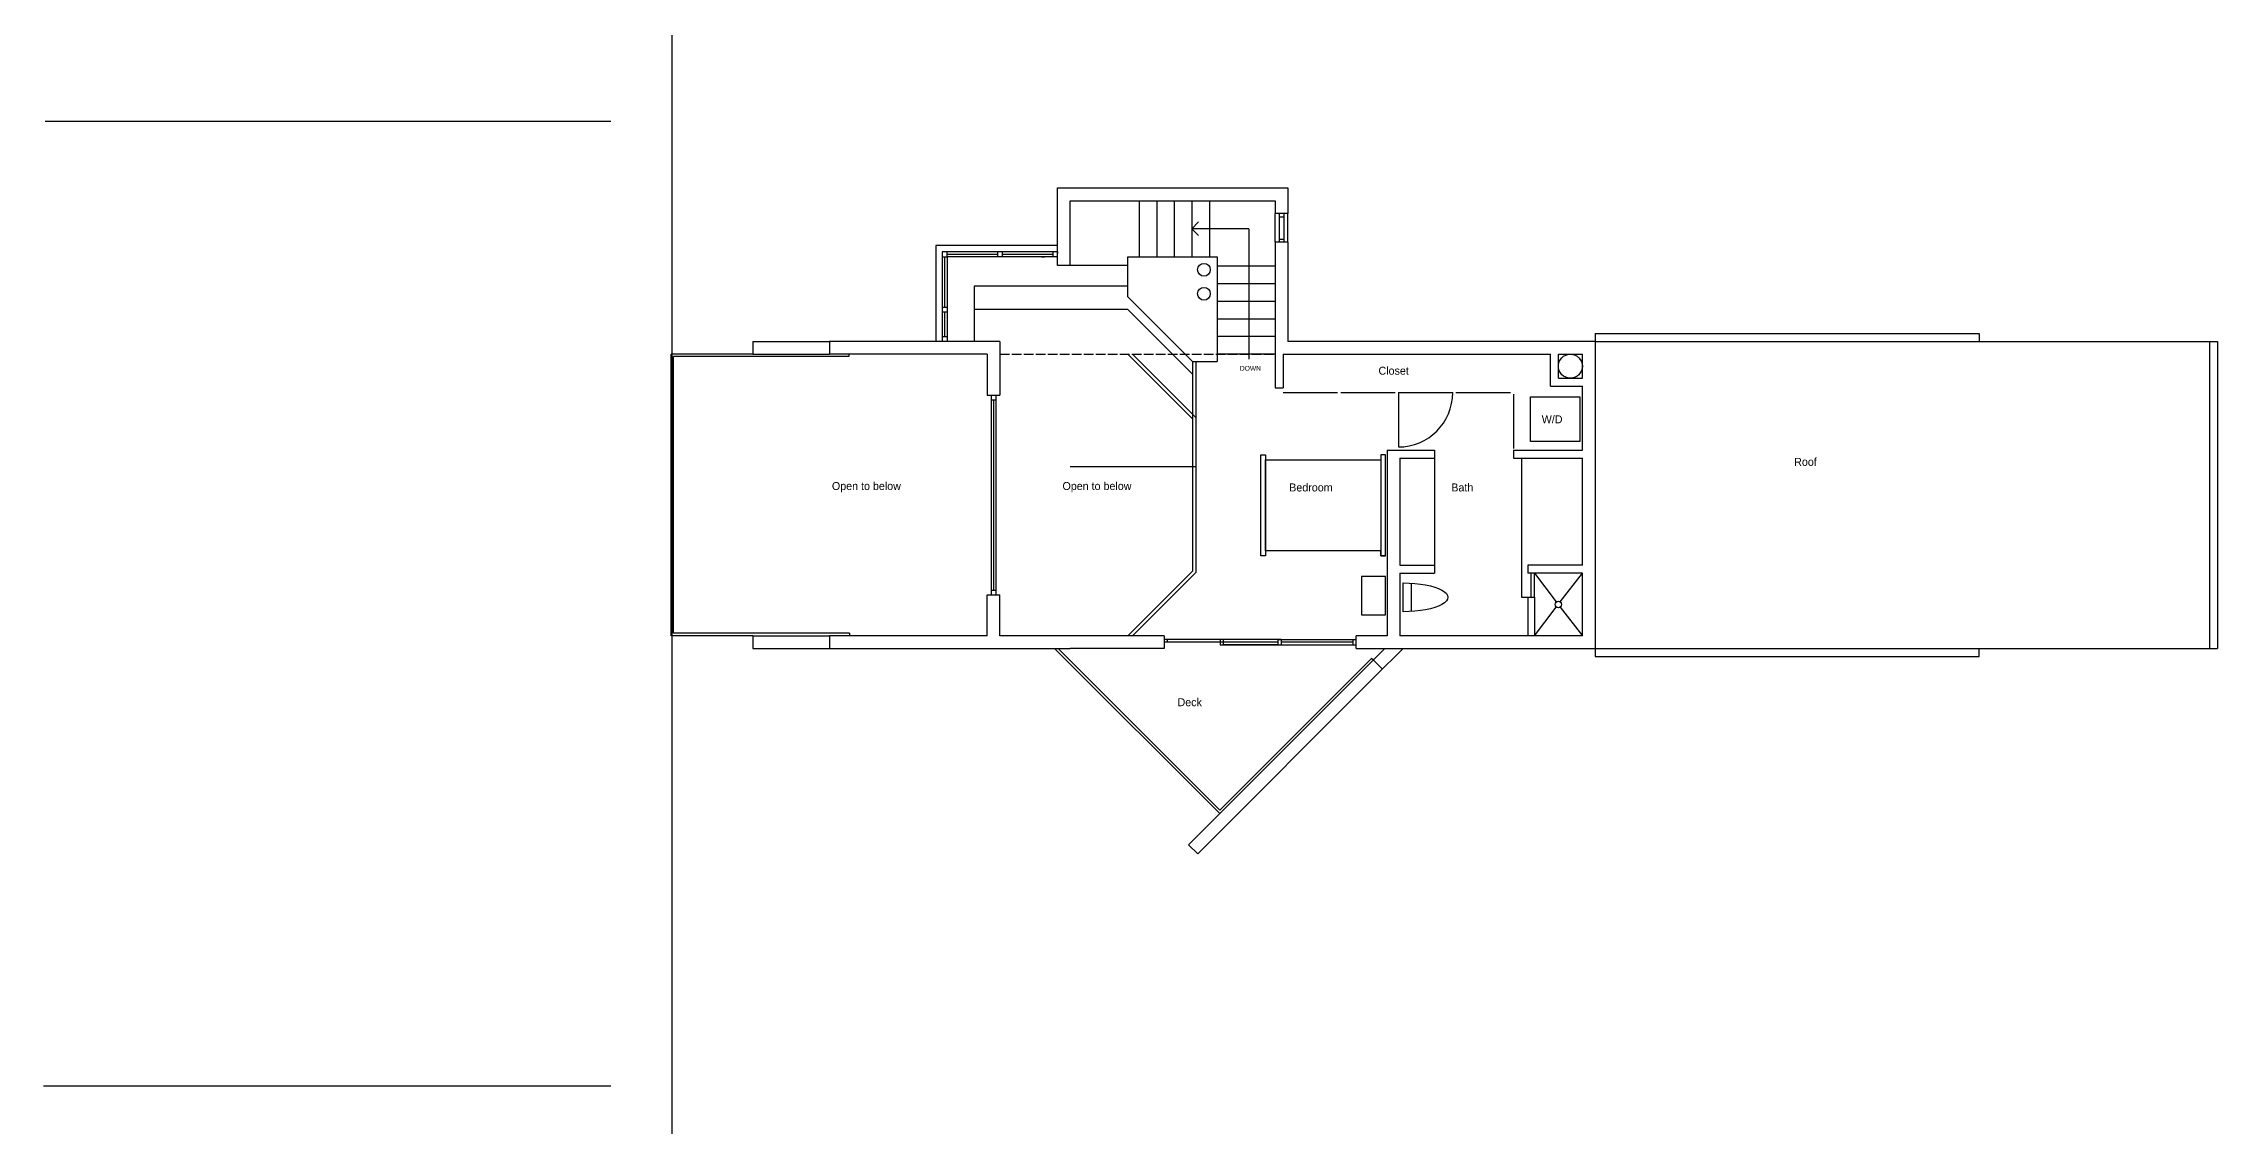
# Model space of a CAD drawing. Header units: inches. Extents: x -16498 to 2265, y 602 to 7454.
# Drawn here: x -5707 to -4348, y 1986 to 2663 of the extents above; entities that cross this region are included whole.
import ezdxf

# ---------------------------------------------------------------- set-up
doc = ezdxf.new("R2010")
doc.units = ezdxf.units.IN
doc.header["$LTSCALE"] = 0.5
doc.header["$MEASUREMENT"] = 0
doc.linetypes.add('ACAD_ISO02W100', pattern=[15, 12, -3])
for name, color, linetype in [('A-doors', 254, 'Continuous'), ('A-Elev-North', 7, 'Continuous'), ('A-Elev-South', 7, 'Continuous'), ('A-fixtures', 140, 'Continuous'), ('A-furniture', 33, 'Continuous'), ('A-glazing', 252, 'Continuous'), ('A-millwork', 252, 'Continuous'), ('A-roof', 253, 'Continuous'), ('A-soffit', 251, 'ACAD_ISO02W100'), ('A-stairs', 252, 'Continuous'), ('A-text', 254, 'Continuous'), ('A-walls', 7, 'Continuous')]:
    doc.layers.add(name, color=color, linetype=linetype)

msp = doc.modelspace()

# ---------------------------------------------------------------- linework, layer by layer
at = {"layer": 'A-doors'}
for p, q in [((-5117.4, 2443), (-5109.4, 2443)), ((-5114.9, 2443), (-5114.9, 2318)), ((-5114.9, 2440), (-5111.9, 2440)), ((-5111.9, 2443), (-5111.9, 2318)), ((-5114.9, 2321), (-5111.9, 2321))]:
    msp.add_line(p, q, dxfattribs=at)
msp.add_arc((-4860.4, 2444.5), 34, 270, 0, dxfattribs=at)
at = {"layer": 'A-Elev-North'}
for p, q in [((-5706, 2614.2), (-5352.5, 2614.2)), ((-5073.4, 2532.5), (-5073.4, 2531.5)), ((-5707.1, 2010.9), (-5352.5, 2010.9))]:
    msp.add_line(p, q, dxfattribs=at)
at = {"layer": 'A-Elev-North', "color": 253}
for p, q in [((-5149.4, 2536.5), (-5149.4, 2476.5)), ((-5073.4, 2536.5), (-5149.4, 2536.5)), ((-5029.5, 2524), (-5065.4, 2524)), ((-5029.5, 2511), (-5125.4, 2511)), ((-5125.4, 2511), (-5125.4, 2476.5)), ((-5125.4, 2511), (-5125.4, 2476.5))]:
    msp.add_line(p, q, dxfattribs=at)
at = {"layer": 'A-Elev-North', "color": 252}
for p, q in [((-5110.9, 2532.5), (-5110.9, 2529.5)), ((-5107.9, 2532.5), (-5107.9, 2529.5))]:
    msp.add_line(p, q, dxfattribs=at)
at = {"layer": 'A-Elev-South', "color": 253}
for p, q in [((-5263.9, 2476.5, -4869.3), (-5215.9, 2476.5, -4869.3)), ((-5263.9, 2468.5, -4869.3), (-5215.9, 2468.5, -4869.3)), ((-5263.9, 2292.5, -4869.3), (-5215.9, 2292.5, -4869.3)), ((-5263.9, 2284.5, -4869.3), (-5215.9, 2284.5, -4869.3)), ((-4935.7, 2286.7), (-4969.8, 2286.7))]:
    msp.add_line(p, q, dxfattribs=at)
at = {"layer": 'A-Elev-South', "color": 7}
msp.add_line((-5215.9, 2284.5, -4869.3), (-5065.4, 2284.5), dxfattribs=at)
at = {"layer": 'A-Elev-South', "color": 250}
msp.add_line((-4935.7, 2290.2), (-4969.8, 2290.2), dxfattribs=at)
at = {"layer": 'A-Elev-South', "color": 251}
for p in [(-4935.7, 2290.2), (-4933.7, 2290.2)]:
    msp.add_line(p, (-4886.8, 2290.2), dxfattribs=at)
at = {"layer": 'A-fixtures'}
for p, q in [((-4857.4, 2307.5), (-4857.4, 2325.5)), ((-4852.4, 2325.3), (-4852.4, 2307.6))]:
    msp.add_line(p, q, dxfattribs=at)
msp.add_lwpolyline([(-4746.9, 2441.9), (-4746.9, 2413.9), (-4777.9, 2413.9), (-4777.9, 2441.9), (-4746.9, 2441.9)], dxfattribs=at)
for centre, radius in [((-4752.9, 2461), 7.5), ((-4760.4, 2312), 2)]:
    msp.add_circle(centre, radius, dxfattribs=at)
at = {"layer": 'A-fixtures', "extrusion": (0, 0, -1)}
msp.add_ellipse((-4857.4, 2316.5), major_axis=(-28, 0), ratio=0.321429, start_param=1.570796, end_param=4.712389, dxfattribs=at)
at = {"layer": 'A-furniture'}
for points in [[(-4868.4, 2342.5), (-4868.4, 2405.5), (-4871.4, 2405.5), (-4871.4, 2342.5), (-4868.4, 2342.5), (-4871.4, 2342.5), (-4871.4, 2345.5), (-4943.4, 2345.5), (-4943.4, 2342.5), (-4943.4, 2342.5), (-4946.4, 2342.5), (-4946.4, 2405.5), (-4943.4, 2405.5), (-4943.4, 2402.5), (-4943.4, 2345.5), (-4943.4, 2402.5), (-4871.4, 2402.5)], [(-4883.4, 2329.5), (-4883.4, 2305.5), (-4868.4, 2305.5), (-4868.4, 2329.5), (-4883.4, 2329.5)]]:
    msp.add_lwpolyline(points, dxfattribs=at)
at = {"layer": 'A-glazing'}
for p, q in [((-4934.9, 2556.5), (-4934.9, 2538.5)), ((-4934.9, 2554.5), (-4931.9, 2554.5)), ((-4931.9, 2556.5), (-4931.9, 2538.5)), ((-5145.4, 2532.5), (-5145.4, 2529.5)), ((-5073.4, 2532.5), (-5145.4, 2532.5)), ((-5145.4, 2529.5), (-5142.4, 2529.5)), ((-5145.4, 2529.5), (-5145.4, 2476.5)), ((-5143.9, 2498), (-5143.9, 2529.5)), ((-5142.4, 2529.5), (-5142.4, 2532.5)), ((-5142.4, 2531), (-5110.9, 2531)), ((-5142.4, 2529.5), (-5142.4, 2476.5)), ((-5073.4, 2529.5), (-5142.4, 2529.5)), ((-5107.9, 2531), (-5076.4, 2531)), ((-5081.4, 2532.5), (-5083.4, 2532.5)), ((-5083.4, 2529.5), (-5081.4, 2529.5)), ((-5076.4, 2532.5), (-5076.4, 2529.5)), ((-4934.9, 2540.5), (-4931.9, 2540.5)), ((-5145.4, 2498), (-5142.4, 2498)), ((-5145.4, 2495), (-5142.4, 2495)), ((-5143.9, 2479.5), (-5143.9, 2495)), ((-5145.4, 2479.5), (-5142.4, 2479.5)), ((-5263.9, 2468.5, -4869.3), (-5313.4, 2468.5)), ((-4972, 2181.2), (-5075.2, 2284.4)), ((-5006.8, 2290.2), (-5006.8, 2288.5)), ((-5004.8, 2290.2), (-5004.8, 2288.5)), ((-4971.8, 2290.2), (-4971.8, 2286.7)), ((-4971.8, 2286.7), (-4886.8, 2286.7)), ((-4969.8, 2290.2), (-4969.8, 2286.7)), ((-4935.7, 2290.2), (-4935.7, 2286.7)), ((-4935.7, 2286.7), (-4886.8, 2286.7)), ((-4933.7, 2290.2), (-4933.7, 2286.7)), ((-4888.8, 2290.2), (-4888.8, 2286.7))]:
    msp.add_line(p, q, dxfattribs=at)
at = {"layer": 'A-millwork'}
for p, q in [((-5314.4, 3829.3, -5147.6), (-5314.4, 1181.4, -5147.6)), ((-5263.9, 2468.5, -4869.3), (-5314.9, 2468.5)), ((-5314.9, 2292.5), (-5314.9, 2468.5)), ((-5203.9, 2467, -4869.3), (-5313.4, 2467)), ((-5313.4, 2294), (-5313.4, 2467)), ((-5203.9, 2468.5, -4869.3), (-5203.9, 2467, -4869.3)), ((-4932.4, 2444.5), (-4898.4, 2444.5)), ((-4896.4, 2444.5), (-4862.4, 2444.5)), ((-4860.4, 2444.5), (-4826.4, 2444.5)), ((-4860.4, 2444.5), (-4860.4, 2410.5)), ((-4824.4, 2444.5), (-4790.4, 2444.5)), ((-4788.4, 2443.5), (-4788.4, 2409.5)), ((-4987, 2398), (-5065.6, 2398)), ((-4837.9, 2403.5), (-4837.9, 2336.5)), ((-4783.4, 2403.5), (-4783.4, 2316.5)), ((-4777.4, 2316.5), (-4777.4, 2331.5)), ((-4775.4, 2316.5), (-4775.4, 2331.5)), ((-4775.4, 2331.5), (-4761.7, 2313.6)), ((-4759.2, 2313.6), (-4745.4, 2331.5)), ((-4783.4, 2316.5), (-4775.4, 2316.5)), ((-4779.4, 2316.5), (-4779.4, 2292.5)), ((-4775.4, 2316.5), (-4775.4, 2292.5)), ((-4775.4, 2292.5), (-4761.7, 2310.4)), ((-4759.2, 2310.4), (-4745.4, 2292.5)), ((-5263.9, 2292.5, -4869.3), (-5314.9, 2292.5)), ((-5203.4, 2294, -4869.3), (-5313.4, 2294)), ((-5203.4, 2294, -4869.3), (-5203.4, 2292.5, -4869.3)), ((-4972, 2183.4), (-5073, 2284.5)), ((-4969.8, 2290.2), (-5006.8, 2290.2)), ((-4935.7, 2288.5), (-5006.8, 2288.5)), ((-4969.8, 2290.2), (-4970.7, 2290.2)), ((-4935.7, 2288.5), (-4970.7, 2288.5)), ((-4933.7, 2290.2), (-4935.7, 2290.2)), ((-4888.8, 2288.5), (-4933.7, 2288.5)), ((-4888.8, 2288.5), (-4933.7, 2288.5)), ((-4877.1, 2278.3), (-4972, 2183.4))]:
    msp.add_line(p, q, dxfattribs=at)
at = {"layer": 'A-roof'}
for p, q in [((-4737.4, 2481.5), (-4497.4, 2481.5)), ((-4737.4, 2481.5), (-4737.4, 2476.5)), ((-4737.4, 2476.5), (-4353.4, 2476.5)), ((-4497.4, 2481.5), (-4497.4, 2476.5)), ((-4353.4, 2476.5), (-4353.4, 2284.5)), ((-4353.4, 2476.5), (-4348.4, 2476.5)), ((-4348.4, 2476.5), (-4348.4, 2284.5)), ((-4737.4, 2284.5), (-4353.4, 2284.5)), ((-4737.4, 2284.5), (-4737.4, 2279.5)), ((-4497.4, 2279.5), (-4497.4, 2284.5)), ((-4353.4, 2284.5), (-4348.4, 2284.5)), ((-4737.4, 2279.5), (-4497.4, 2279.5))]:
    msp.add_line(p, q, dxfattribs=at)
at = {"layer": 'A-soffit'}
msp.add_line((-5109.4, 2468.5), (-4937.4, 2468.5), dxfattribs=at)
at = {"layer": 'A-stairs'}
for p, q in [((-5022.4, 2564.5), (-5022.4, 2529.5)), ((-5011.4, 2564.5), (-5011.4, 2529.5)), ((-5000.4, 2564.5), (-5000.4, 2529.5)), ((-4989.4, 2564.5), (-4989.4, 2529.5)), ((-4978.4, 2564.5), (-4978.4, 2529.5)), ((-4937.4, 2523.5), (-4973.6, 2523.5)), ((-4937.4, 2512.5), (-4973.6, 2512.5)), ((-4937.4, 2501.5), (-4973.6, 2501.5)), ((-5029.4, 2496.5), (-5125.4, 2496.5)), ((-4989, 2456.1), (-5029.4, 2496.5)), ((-4937.4, 2490.5), (-4973.6, 2490.5)), ((-4937.4, 2479.5), (-4973.6, 2479.5)), ((-4937.4, 2468.5), (-4973.6, 2468.5))]:
    msp.add_line(p, q, dxfattribs=at)
at = {"layer": 'A-text'}
for p, q in [((-4989.4, 2547), (-4985.2, 2551.2)), ((-4953.9, 2547), (-4989.4, 2547)), ((-4989.4, 2547), (-4985.2, 2542.7)), ((-4953.9, 2547), (-4953.9, 2465.4))]:
    msp.add_line(p, q, dxfattribs=at)
at = {"layer": 'A-walls'}
for p, q in [((-5073.4, 2524), (-5073.4, 2572.5)), ((-5073.4, 2572.5), (-4929.4, 2572.5)), ((-4929.4, 2572.5), (-4929.4, 2556.5)), ((-5065.4, 2524), (-5065.4, 2564.5)), ((-5065.4, 2564.5), (-4937.4, 2564.5)), ((-4937.4, 2564.5), (-4937.4, 2556.5)), ((-4929.4, 2556.5), (-4937.4, 2556.5)), ((-4929.4, 2538.5), (-4937.4, 2538.5)), ((-4937.4, 2538.5), (-4937.4, 2468.5)), ((-4929.4, 2538.5), (-4929.4, 2476.5)), ((-5065.4, 2524), (-5073.4, 2524)), ((-5109.4, 2476.5), (-5215.9, 2476.5, -4869.3)), ((-5215.9, 2476.5, -4869.3), (-5215.9, 2468.5, -4869.3)), ((-5109.4, 2476.5), (-5109.4, 2468.5)), ((-4737.4, 2476.5), (-4929.4, 2476.5)), ((-4737.4, 2476.5), (-4737.4, 2284.5)), ((-5117.4, 2468.5), (-5215.9, 2468.5, -4869.3)), ((-5117.4, 2468.5), (-5117.4, 2443)), ((-5109.4, 2468.5), (-5109.4, 2443)), ((-4937.4, 2468.5), (-4937.4, 2447.5)), ((-4932.4, 2468.5), (-4765.4, 2468.5)), ((-4932.4, 2468.5), (-4932.4, 2447.5)), ((-4765.4, 2448.5), (-4765.4, 2468.5)), ((-4760.4, 2453.5), (-4760.4, 2468.5)), ((-4760.4, 2468.5), (-4745.4, 2468.5)), ((-4745.4, 2453.5), (-4745.4, 2468.5)), ((-4937.4, 2447.5), (-4932.4, 2447.5)), ((-4765.4, 2448.5), (-4745.4, 2448.5)), ((-4760.4, 2453.5), (-4745.4, 2453.5)), ((-4745.4, 2408.5), (-4745.4, 2448.5)), ((-4867.4, 2408.5), (-4859.4, 2408.5)), ((-4867.4, 2408.5), (-4867.4, 2292.5)), ((-4859.4, 2408.5), (-4837.9, 2408.5)), ((-4837.9, 2408.5), (-4837.9, 2403.5)), ((-4788.4, 2408.5), (-4788.4, 2403.5)), ((-4788.4, 2408.5), (-4745.4, 2408.5)), ((-4859.4, 2403.5), (-4837.9, 2403.5)), ((-4859.4, 2403.5), (-4859.4, 2336.5)), ((-4788.4, 2403.5), (-4745.4, 2403.5)), ((-4745.4, 2336.5), (-4745.4, 2403.5)), ((-4859.4, 2336.5), (-4837.9, 2336.5)), ((-4859.4, 2331.5), (-4837.9, 2331.5)), ((-4859.4, 2331.5), (-4859.4, 2292.5)), ((-4837.9, 2336.5), (-4837.9, 2331.5)), ((-4745.4, 2336.5), (-4779.4, 2336.5)), ((-4779.4, 2336.5), (-4779.4, 2331.5)), ((-4745.4, 2331.5), (-4779.4, 2331.5)), ((-4745.4, 2292.5), (-4745.4, 2331.5)), ((-5117.4, 2292.5), (-5117.4, 2318)), ((-5117.4, 2318), (-5109.4, 2318)), ((-5109.4, 2292.5), (-5109.4, 2318)), ((-5117.4, 2292.5), (-5215.9, 2292.5, -4869.3)), ((-5215.9, 2292.5, -4869.3), (-5215.9, 2284.5, -4869.3)), ((-5006.8, 2292.5), (-5109.4, 2292.5)), ((-5006.8, 2284.5), (-5065.4, 2284.5)), ((-5006.8, 2292.5), (-5006.8, 2284.5)), ((-4867.4, 2292.5), (-4886.8, 2292.5)), ((-4886.8, 2284.5), (-4886.8, 2292.5)), ((-4886.8, 2284.5), (-4737.4, 2284.5)), ((-4745.4, 2292.5), (-4859.4, 2292.5))]:
    msp.add_line(p, q, dxfattribs=at)
at = {"layer": 'A-walls', "color": 253}
for p, q in [((-4937.4, 2538.5), (-4937.4, 2556.5)), ((-4929.4, 2538.5), (-4929.4, 2556.5)), ((-5029.5, 2504.4), (-5029.5, 2529.5)), ((-5029.5, 2529.5), (-4973.6, 2529.5)), ((-4973.6, 2529.5), (-4973.6, 2464)), ((-4989, 2464), (-5029.5, 2504.4)), ((-5263.9, 2476.5, -10016.9), (-5263.9, 2468.5, -10016.9)), ((-4989, 2428.1), (-5029.4, 2468.5)), ((-4987, 2428.9), (-5026.6, 2468.5)), ((-4989, 2464), (-4989, 2332.9)), ((-4989, 2464), (-4973.6, 2464)), ((-4987, 2464), (-4987, 2332.1)), ((-4989, 2332.9), (-5029.4, 2292.5)), ((-4987, 2332.1), (-5026.6, 2292.5)), ((-5263.9, 2292.5, -4869.3), (-5263.9, 2284.5, -4869.3)), ((-4991.5, 2161.7), (-4868.8, 2284.5)), ((-4876, 2277.2), (-4877.1, 2278.3))]:
    msp.add_line(p, q, dxfattribs=at)
at = {"layer": 'A-walls', "color": 252}
msp.add_line((-5113.4, 2440), (-5113.4, 2321), dxfattribs=at)
at = {"layer": 'A-walls', "color": 254}
for p, q in [((-4857.4, 2284.5), (-4874.6, 2267.3)), ((-4870.4, 2271.6), (-4876, 2277.2)), ((-4874.6, 2267.3), (-4985.8, 2156.1)), ((-4985.8, 2156.1), (-4991.5, 2161.7))]:
    msp.add_line(p, q, dxfattribs=at)
at = {"layer": 'A-walls'}
for centre in [(-4981.9, 2521.3), (-4981.9, 2506.3)]:
    msp.add_circle(centre, 4, dxfattribs=at)

# ---------------------------------------------------------------- texts
at = {"layer": 'A-soffit', "color": 7}
for s, p in [('Closet', (-4872.8, 2455.7)), ('W/D', (-4770.8, 2425.3)), ('Open to below', (-5214.4, 2383.6, -4869.3)), ('Open to below', (-5070.3, 2383.6)), ('Bedroom', (-4928.6, 2382.7)), ('Bath', (-4827.3, 2382.7))]:
    msp.add_text(s, height=5, dxfattribs=at).set_placement(p)
at = {"layer": 'A-soffit'}
for s, p in [('Roof', (-4613, 2398.7)), ('Deck', (-4998.4, 2248.4))]:
    msp.add_text(s, height=5, dxfattribs=at).set_placement(p)
at = {"layer": 'A-text'}
msp.add_text('DOWN', height=3, dxfattribs=at).set_placement((-4959.4, 2458.2))

doc.saveas('drawing.dxf')
